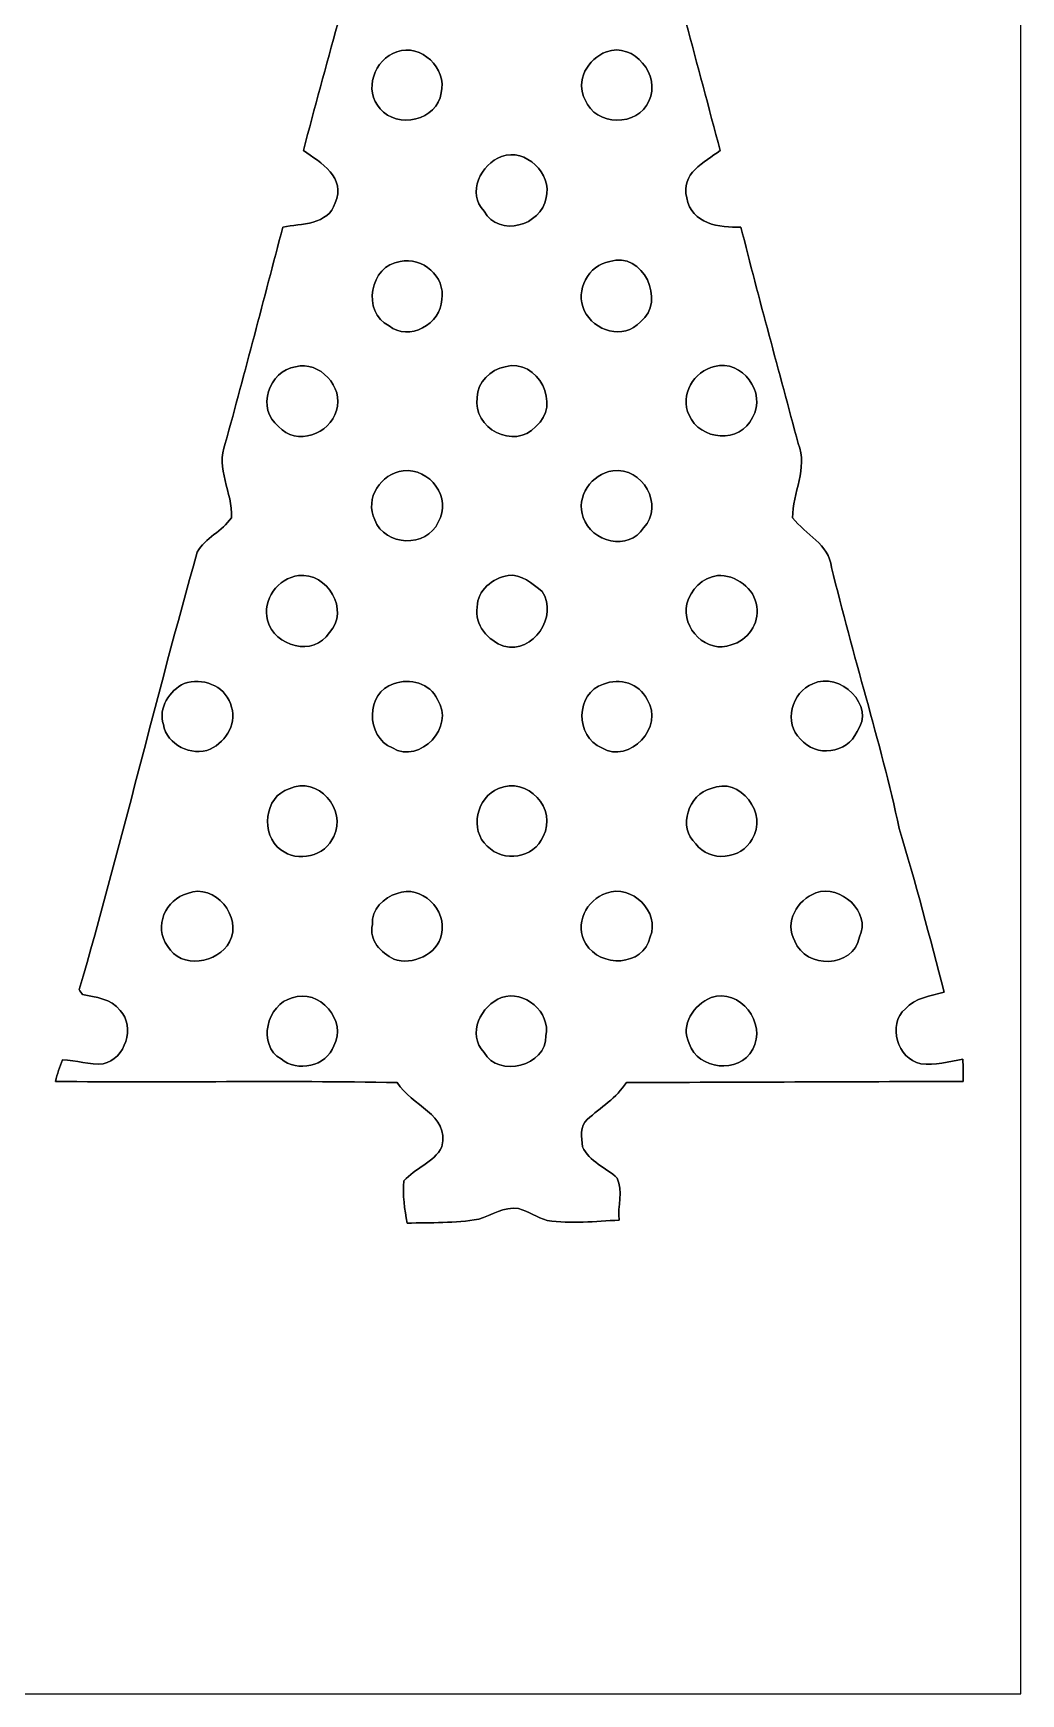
# Model space of a CAD drawing. Header units: centimetres. Extents: x -16.8 to 16.8, y -16.7 to 16.7.
# Drawn here: x 6.13 to 16.77, y -16.67 to 1.23 of the extents above; entities that cross this region are included whole.
import ezdxf

# ---------------------------------------------------------------- set-up
doc = ezdxf.new("R2010")
doc.units = ezdxf.units.CM
doc.header["$MEASUREMENT"] = 0
doc.layers.add('Layer 1', color=7, linetype='Continuous')

msp = doc.modelspace()

# ---------------------------------------------------------------- linework, layer by layer
at = {"layer": 'Layer 1', "color": 7}
for points, knots in [([(-16.77458, 16.66875), (-16.77458, 16.66875), (16.77458, 16.66875), (16.77458, 16.66875), (16.77458, 16.66875), (16.77458, 16.66875), (16.77458, -16.66875), (16.77458, -16.66875), (16.77458, -16.66875), (16.77458, -16.66875), (-16.77458, -16.66875), (-16.77458, -16.66875), (-16.77458, -16.66875), (-16.77458, -16.66875), (-16.77458, 16.66875), (-16.77458, 16.66875), (-16.77458, 16.66875), (-16.77458, 16.66875), (-16.77458, 16.66875), (-16.77458, 16.66875)], [0, 0, 0, 0, 0.16666667, 0.16666667, 0.16666667, 0.16666667, 0.33333333, 0.33333333, 0.33333333, 0.33333333, 0.5, 0.5, 0.5, 0.5, 0.66666667, 0.66666667, 0.66666667, 0.66666667, 1, 1, 1, 1]), ([(10.87332, 6.83119), (10.71104, 6.25722), (10.52124, 5.68466), (10.48914, 5.08529), (10.48914, 5.08529), (10.18857, 4.53037), (10.12155, 3.88938), (9.92364, 3.296), (9.92364, 3.296), (10.04782, 3.28789), (10.17058, 3.28648), (10.29511, 3.26672), (10.29511, 3.26672), (10.52689, 3.19723), (10.62672, 2.85362), (10.43481, 2.68817), (10.43481, 2.68817), (10.26477, 2.44263), (9.97267, 2.62326), (9.76595, 2.71039), (9.76595, 2.71039), (9.54899, 1.78858), (9.27947, 0.88089), (9.04275, -0.03563), (9.04275, -0.03563), (9.23043, -0.16475), (9.50595, -0.32561), (9.38459, -0.60043), (9.38459, -0.60043), (9.31122, -0.83749), (9.01524, -0.82409), (8.82086, -0.85972), (8.82086, -0.85972), (8.61519, -1.63795), (8.4141, -2.41723), (8.19997, -3.19299), (8.19997, -3.19299), (8.0899, -3.45969), (8.28393, -3.72145), (8.26558, -3.99274), (8.26558, -3.99274), (8.16892, -4.13985), (7.98407, -4.20829), (7.89799, -4.36316), (7.89799, -4.36316), (7.45384, -5.92984), (7.07813, -7.51487), (6.62658, -9.07944), (6.62658, -9.07944), (6.63469, -9.09214), (6.65127, -9.11825), (6.65974, -9.1313), (6.65974, -9.1313), (6.80402, -9.1627), (6.96877, -9.17399), (7.06543, -9.3031), (7.06543, -9.3031), (7.23829, -9.48055), (7.12011, -9.82416), (6.88552, -9.87954), (6.88552, -9.87954), (6.73735, -9.89224), (6.59271, -9.83791), (6.44454, -9.83721), (6.44454, -9.83721), (6.4135, -9.91164), (6.38881, -9.98855), (6.36976, -10.06792), (6.36976, -10.06792), (7.59777, -10.08274), (8.82579, -10.05699), (10.05381, -10.08133), (10.05381, -10.08133), (10.19951, -10.32933), (10.62179, -10.42211), (10.5343, -10.77277), (10.5343, -10.77277), (10.44681, -10.94775), (10.24431, -11.00032), (10.12507, -11.14143), (10.12507, -11.14143), (10.1092, -11.29277), (10.13495, -11.44658), (10.15929, -11.59616), (10.15929, -11.59616), (10.41647, -11.58804), (10.67682, -11.59969), (10.93188, -11.55206), (10.93188, -11.55206), (11.07546, -11.51502), (11.20211, -11.41307), (11.35944, -11.43917), (11.35944, -11.43917), (11.46951, -11.46528), (11.56123, -11.53795), (11.67024, -11.56758), (11.67024, -11.56758), (11.92742, -11.60498), (12.18847, -11.57746), (12.44741, -11.56335), (12.44741, -11.56335), (12.42448, -11.41483), (12.49045, -11.25044), (12.42483, -11.11003), (12.42483, -11.11003), (12.30171, -10.99538), (12.12497, -10.93435), (12.04983, -10.77207), (12.04983, -10.77207), (12.03819, -10.67188), (12.0209, -10.55194), (12.10063, -10.47856), (12.10063, -10.47856), (12.24703, -10.35085), (12.41742, -10.24608), (12.52432, -10.07886), (12.52432, -10.07886), (13.73399, -10.07992), (14.94331, -10.06934), (16.15334, -10.07004), (16.15334, -10.07004), (16.15405, -9.98926), (16.15299, -9.90847), (16.15052, -9.82804), (16.15052, -9.82804), (16.00094, -9.85943), (15.8496, -9.89542), (15.69544, -9.87707), (15.69544, -9.87707), (15.44673, -9.82804), (15.33137, -9.4555), (15.53034, -9.28582), (15.53034, -9.28582), (15.63546, -9.16517), (15.80303, -9.14682), (15.94767, -9.10696), (15.94767, -9.10696), (15.79457, -8.51641), (15.64146, -7.92586), (15.46472, -7.34236), (15.46472, -7.34236), (15.25905, -6.3948), (14.96131, -5.47088), (14.73553, -4.52826), (14.73553, -4.52826), (14.70448, -4.27849), (14.45331, -4.17301), (14.31466, -3.9945), (14.31466, -3.9945), (14.3129, -3.72674), (14.48329, -3.45793), (14.37534, -3.19334), (14.37534, -3.19334), (14.16897, -2.41582), (13.95377, -1.64042), (13.75798, -0.86007), (13.75798, -0.86007), (13.52726, -0.86995), (13.22634, -0.82726), (13.17449, -0.54645), (13.17449, -0.54645), (13.10252, -0.27834), (13.3671, -0.16616), (13.53397, -0.03351), (13.53397, -0.03351), (13.2902, 0.88794), (13.03867, 1.80728), (12.80054, 2.7305), (12.80054, 2.7305), (12.64814, 2.64654), (12.49751, 2.51495), (12.30771, 2.56858), (12.30771, 2.56858), (12.06782, 2.64336), (11.93906, 2.98803), (12.14261, 3.16865), (12.14261, 3.16865), (12.26573, 3.33304), (12.4781, 3.27801), (12.6552, 3.29389), (12.6552, 3.29389), (12.44494, 3.88267), (12.40402, 4.53602), (12.08087, 5.08106), (12.08087, 5.08106), (12.04524, 5.2645), (12.06676, 5.455), (12.02478, 5.63774), (12.02478, 5.63774), (11.86568, 6.32142), (11.64661, 6.98959), (11.48151, 7.67151), (11.48151, 7.67151), (11.42788, 7.86941), (11.39472, 8.08002), (11.26702, 8.24653), (11.26702, 8.24653), (11.09592, 7.78722), (11.00561, 7.3025), (10.87332, 6.83119), (10.87332, 6.83119), (10.87332, 6.83119), (10.87332, 6.83119), (10.87332, 6.83119)], [0, 0, 0, 0, 0.01923077, 0.01923077, 0.01923077, 0.01923077, 0.03846154, 0.03846154, 0.03846154, 0.03846154, 0.05769231, 0.05769231, 0.05769231, 0.05769231, 0.07692308, 0.07692308, 0.07692308, 0.07692308, 0.09615385, 0.09615385, 0.09615385, 0.09615385, 0.11538462, 0.11538462, 0.11538462, 0.11538462, 0.13461538, 0.13461538, 0.13461538, 0.13461538, 0.15384615, 0.15384615, 0.15384615, 0.15384615, 0.17307692, 0.17307692, 0.17307692, 0.17307692, 0.19230769, 0.19230769, 0.19230769, 0.19230769, 0.21153846, 0.21153846, 0.21153846, 0.21153846, 0.23076923, 0.23076923, 0.23076923, 0.23076923, 0.25, 0.25, 0.25, 0.25, 0.26923077, 0.26923077, 0.26923077, 0.26923077, 0.28846154, 0.28846154, 0.28846154, 0.28846154, 0.30769231, 0.30769231, 0.30769231, 0.30769231, 0.32692308, 0.32692308, 0.32692308, 0.32692308, 0.34615385, 0.34615385, 0.34615385, 0.34615385, 0.36538462, 0.36538462, 0.36538462, 0.36538462, 0.38461538, 0.38461538, 0.38461538, 0.38461538, 0.40384615, 0.40384615, 0.40384615, 0.40384615, 0.42307692, 0.42307692, 0.42307692, 0.42307692, 0.44230769, 0.44230769, 0.44230769, 0.44230769, 0.46153846, 0.46153846, 0.46153846, 0.46153846, 0.48076923, 0.48076923, 0.48076923, 0.48076923, 0.5, 0.5, 0.5, 0.5, 0.51923077, 0.51923077, 0.51923077, 0.51923077, 0.53846154, 0.53846154, 0.53846154, 0.53846154, 0.55769231, 0.55769231, 0.55769231, 0.55769231, 0.57692308, 0.57692308, 0.57692308, 0.57692308, 0.59615385, 0.59615385, 0.59615385, 0.59615385, 0.61538462, 0.61538462, 0.61538462, 0.61538462, 0.63461538, 0.63461538, 0.63461538, 0.63461538, 0.65384615, 0.65384615, 0.65384615, 0.65384615, 0.67307692, 0.67307692, 0.67307692, 0.67307692, 0.69230769, 0.69230769, 0.69230769, 0.69230769, 0.71153846, 0.71153846, 0.71153846, 0.71153846, 0.73076923, 0.73076923, 0.73076923, 0.73076923, 0.75, 0.75, 0.75, 0.75, 0.76923077, 0.76923077, 0.76923077, 0.76923077, 0.78846154, 0.78846154, 0.78846154, 0.78846154, 0.80769231, 0.80769231, 0.80769231, 0.80769231, 0.82692308, 0.82692308, 0.82692308, 0.82692308, 0.84615385, 0.84615385, 0.84615385, 0.84615385, 0.86538462, 0.86538462, 0.86538462, 0.86538462, 0.88461538, 0.88461538, 0.88461538, 0.88461538, 0.90384615, 0.90384615, 0.90384615, 0.90384615, 0.92307692, 0.92307692, 0.92307692, 0.92307692, 0.94230769, 0.94230769, 0.94230769, 0.94230769, 0.96153846, 0.96153846, 0.96153846, 0.96153846, 1, 1, 1, 1]), ([(10.04993, 1.02976), (10.30817, 1.12289), (10.59674, 0.84914), (10.52654, 0.58596), (10.52654, 0.58596), (10.49126, 0.29104), (10.04958, 0.19156), (9.87037, 0.41593), (9.87037, 0.41593), (9.68516, 0.6096), (9.80793, 0.95215), (10.04993, 1.02976)], [0, 0, 0, 0, 0.25, 0.25, 0.25, 0.25, 0.5, 0.5, 0.5, 0.5, 1, 1, 1, 1]), ([(12.30771, 1.02976), (12.60722, 1.13594), (12.89791, 0.77541), (12.76703, 0.49848), (12.76703, 0.49848), (12.65061, 0.21802), (12.18953, 0.22648), (12.08017, 0.50976), (12.08017, 0.50976), (11.96587, 0.71579), (12.10945, 0.95532), (12.30771, 1.02976)], [0, 0, 0, 0, 0.25, 0.25, 0.25, 0.25, 0.5, 0.5, 0.5, 0.5, 1, 1, 1, 1]), ([(11.17882, -0.09913), (11.44023, -0.00529), (11.72351, -0.28258), (11.65966, -0.5461), (11.65966, -0.5461), (11.60568, -0.84314), (11.15201, -0.97896), (10.98973, -0.68792), (10.98973, -0.68792), (10.79747, -0.49671), (10.95869, -0.17709), (11.17882, -0.09913)], [0, 0, 0, 0, 0.25, 0.25, 0.25, 0.25, 0.5, 0.5, 0.5, 0.5, 1, 1, 1, 1]), ([(10.08556, -1.23261), (10.32157, -1.1751), (10.57804, -1.39594), (10.53253, -1.64183), (10.53253, -1.64183), (10.53324, -1.89936), (10.17341, -2.10185), (9.96597, -1.92264), (9.96597, -1.92264), (9.66682, -1.78329), (9.75748, -1.26718), (10.08556, -1.23261)], [0, 0, 0, 0, 0.25, 0.25, 0.25, 0.25, 0.5, 0.5, 0.5, 0.5, 1, 1, 1, 1]), ([(12.34405, -1.23049), (12.7, -1.11372), (12.95859, -1.66299), (12.6746, -1.8796), (12.6746, -1.8796), (12.49574, -2.08139), (12.16977, -1.98155), (12.06959, -1.7586), (12.06959, -1.7586), (11.96799, -1.54411), (12.11474, -1.26718), (12.34405, -1.23049)], [0, 0, 0, 0, 0.25, 0.25, 0.25, 0.25, 0.5, 0.5, 0.5, 0.5, 1, 1, 1, 1]), ([(8.95773, -2.36467), (9.21632, -2.29694), (9.48161, -2.58516), (9.398, -2.83598), (9.398, -2.83598), (9.33097, -3.09033), (8.96479, -3.22756), (8.77499, -3.00814), (8.77499, -3.00814), (8.52981, -2.82399), (8.66846, -2.40806), (8.95773, -2.36467)], [0, 0, 0, 0, 0.25, 0.25, 0.25, 0.25, 0.5, 0.5, 0.5, 0.5, 1, 1, 1, 1]), ([(11.21551, -2.36467), (11.57287, -2.26695), (11.83005, -2.78518), (11.54571, -3.00849), (11.54571, -3.00849), (11.32064, -3.26884), (10.85532, -3.02472), (10.91671, -2.69699), (10.91671, -2.69699), (10.91353, -2.53153), (11.06205, -2.39748), (11.21551, -2.36467)], [0, 0, 0, 0, 0.25, 0.25, 0.25, 0.25, 0.5, 0.5, 0.5, 0.5, 1, 1, 1, 1]), ([(13.47258, -2.36291), (13.77244, -2.28141), (14.03844, -2.64795), (13.88251, -2.91077), (13.88251, -2.91077), (13.75763, -3.19934), (13.31066, -3.15948), (13.19918, -2.88678), (13.19918, -2.88678), (13.09546, -2.67335), (13.25351, -2.40877), (13.47258, -2.36291)], [0, 0, 0, 0, 0.25, 0.25, 0.25, 0.25, 0.5, 0.5, 0.5, 0.5, 1, 1, 1, 1]), ([(10.11908, -3.48827), (10.40271, -3.44946), (10.6486, -3.78213), (10.49584, -4.03966), (10.49584, -4.03966), (10.3699, -4.324), (9.92187, -4.30001), (9.81075, -4.01708), (9.81075, -4.01708), (9.69998, -3.78178), (9.87672, -3.51614), (10.11908, -3.48827)], [0, 0, 0, 0, 0.25, 0.25, 0.25, 0.25, 0.5, 0.5, 0.5, 0.5, 1, 1, 1, 1]), ([(12.37686, -3.48756), (12.69471, -3.43994), (12.93636, -3.86115), (12.70952, -4.10175), (12.70952, -4.10175), (12.55254, -4.35645), (12.14049, -4.25556), (12.059, -3.99027), (12.059, -3.99027), (11.97363, -3.76802), (12.15178, -3.51578), (12.37686, -3.48756)], [0, 0, 0, 0, 0.25, 0.25, 0.25, 0.25, 0.5, 0.5, 0.5, 0.5, 1, 1, 1, 1]), ([(8.99019, -4.61645), (9.29816, -4.578), (9.54793, -4.99392), (9.32286, -5.23064), (9.32286, -5.23064), (9.15458, -5.49945), (8.73019, -5.38198), (8.65611, -5.09834), (8.65611, -5.09834), (8.59578, -4.87786), (8.76617, -4.64291), (8.99019, -4.61645)], [0, 0, 0, 0, 0.25, 0.25, 0.25, 0.25, 0.5, 0.5, 0.5, 0.5, 1, 1, 1, 1]), ([(11.24832, -4.61574), (11.3919, -4.59281), (11.51043, -4.70853), (11.61697, -4.78719), (11.61697, -4.78719), (11.78807, -5.05989), (11.52278, -5.45747), (11.20387, -5.37774), (11.20387, -5.37774), (11.03418, -5.31918), (10.87931, -5.14844), (10.91636, -4.95512), (10.91636, -4.95512), (10.91247, -4.77485), (11.08392, -4.64397), (11.24832, -4.61574)], [0, 0, 0, 0, 0.2, 0.2, 0.2, 0.2, 0.4, 0.4, 0.4, 0.4, 0.6, 0.6, 0.6, 0.6, 1, 1, 1, 1]), ([(13.50574, -4.61504), (13.69483, -4.6041), (13.91003, -4.75333), (13.92837, -4.95124), (13.92837, -4.95124), (13.96047, -5.13292), (13.82889, -5.31636), (13.65462, -5.36399), (13.65462, -5.36399), (13.39321, -5.46664), (13.11346, -5.18195), (13.17413, -4.9216), (13.17413, -4.9216), (13.2147, -4.77026), (13.34594, -4.63585), (13.50574, -4.61504)], [0, 0, 0, 0, 0.2, 0.2, 0.2, 0.2, 0.4, 0.4, 0.4, 0.4, 0.6, 0.6, 0.6, 0.6, 1, 1, 1, 1]), ([(7.75758, -5.78062), (7.94985, -5.71182), (8.18656, -5.79967), (8.25535, -5.99652), (8.25535, -5.99652), (8.33826, -6.19407), (8.21408, -6.40045), (8.03875, -6.48829), (8.03875, -6.48829), (7.83519, -6.56978), (7.57273, -6.44066), (7.53251, -6.22229), (7.53251, -6.22229), (7.47466, -6.04626), (7.59848, -5.85223), (7.75758, -5.78062)], [0, 0, 0, 0, 0.2, 0.2, 0.2, 0.2, 0.4, 0.4, 0.4, 0.4, 0.6, 0.6, 0.6, 0.6, 1, 1, 1, 1]), ([(10.01501, -5.78203), (10.19175, -5.72064), (10.40659, -5.77427), (10.48808, -5.95171), (10.48808, -5.95171), (10.68035, -6.24417), (10.30111, -6.65021), (10.0009, -6.47453), (10.0009, -6.47453), (9.71338, -6.35282), (9.7095, -5.87516), (10.01501, -5.78203)], [0, 0, 0, 0, 0.25, 0.25, 0.25, 0.25, 0.5, 0.5, 0.5, 0.5, 1, 1, 1, 1]), ([(12.27596, -5.78591), (12.45129, -5.71853), (12.66472, -5.77603), (12.74586, -5.95171), (12.74586, -5.95171), (12.93812, -6.24417), (12.55854, -6.65021), (12.25867, -6.47453), (12.25867, -6.47453), (11.96728, -6.34965), (11.97292, -5.88292), (12.27596, -5.78591)], [0, 0, 0, 0, 0.25, 0.25, 0.25, 0.25, 0.5, 0.5, 0.5, 0.5, 1, 1, 1, 1]), ([(14.53268, -5.78379), (14.82549, -5.6388), (15.21601, -6.02544), (15.00928, -6.29603), (15.00928, -6.29603), (14.90698, -6.54015), (14.56161, -6.57719), (14.40074, -6.37787), (14.40074, -6.37787), (14.21095, -6.21242), (14.30796, -5.86634), (14.53268, -5.78379)], [0, 0, 0, 0, 0.25, 0.25, 0.25, 0.25, 0.5, 0.5, 0.5, 0.5, 1, 1, 1, 1]), ([(8.88965, -6.9155), (9.19692, -6.76804), (9.51689, -7.13987), (9.36872, -7.42703), (9.36872, -7.42703), (9.28088, -7.64399), (8.97819, -7.71349), (8.79898, -7.57096), (8.79898, -7.57096), (8.57779, -7.41327), (8.6166, -6.99452), (8.88965, -6.9155)], [0, 0, 0, 0, 0.25, 0.25, 0.25, 0.25, 0.5, 0.5, 0.5, 0.5, 1, 1, 1, 1]), ([(11.14601, -6.91268), (11.45328, -6.77192), (11.78489, -7.13317), (11.62614, -7.42703), (11.62614, -7.42703), (11.53336, -7.6641), (11.19293, -7.71208), (11.02395, -7.53216), (11.02395, -7.53216), (10.82851, -7.36247), (10.9093, -7.00052), (11.14601, -6.91268)], [0, 0, 0, 0, 0.25, 0.25, 0.25, 0.25, 0.5, 0.5, 0.5, 0.5, 1, 1, 1, 1]), ([(13.43801, -6.91162), (13.75022, -6.77263), (14.05572, -7.19349), (13.87828, -7.45666), (13.87828, -7.45666), (13.76539, -7.67539), (13.4179, -7.71243), (13.27185, -7.50711), (13.27185, -7.50711), (13.07359, -7.33284), (13.19036, -6.96736), (13.43801, -6.91162)], [0, 0, 0, 0, 0.25, 0.25, 0.25, 0.25, 0.5, 0.5, 0.5, 0.5, 1, 1, 1, 1]), ([(7.79427, -8.04157), (8.08778, -7.92515), (8.38941, -8.29486), (8.24653, -8.56403), (8.24653, -8.56403), (8.12165, -8.79898), (7.72125, -8.85931), (7.57943, -8.61272), (7.57943, -8.61272), (7.42139, -8.39964), (7.55932, -8.10472), (7.79427, -8.04157)], [0, 0, 0, 0, 0.25, 0.25, 0.25, 0.25, 0.5, 0.5, 0.5, 0.5, 1, 1, 1, 1]), ([(10.05205, -8.04192), (10.31275, -7.93856), (10.59392, -8.22325), (10.53147, -8.48395), (10.53147, -8.48395), (10.48632, -8.69985), (10.21715, -8.82227), (10.01607, -8.74959), (10.01607, -8.74959), (9.87742, -8.68292), (9.74866, -8.54851), (9.7857, -8.37671), (9.7857, -8.37671), (9.77159, -8.21725), (9.90882, -8.0839), (10.05205, -8.04192)], [0, 0, 0, 0, 0.2, 0.2, 0.2, 0.2, 0.4, 0.4, 0.4, 0.4, 0.6, 0.6, 0.6, 0.6, 1, 1, 1, 1]), ([(12.30877, -8.0391), (12.57935, -7.93644), (12.89297, -8.24442), (12.77973, -8.51076), (12.77973, -8.51076), (12.70811, -8.83532), (12.23821, -8.84449), (12.08793, -8.58485), (12.08793, -8.58485), (11.95564, -8.37847), (12.09216, -8.10719), (12.30877, -8.0391)], [0, 0, 0, 0, 0.25, 0.25, 0.25, 0.25, 0.5, 0.5, 0.5, 0.5, 1, 1, 1, 1]), ([(14.56549, -8.03663), (14.83148, -7.93926), (15.16274, -8.24548), (15.03715, -8.51076), (15.03715, -8.51076), (14.97012, -8.85437), (14.45472, -8.85578), (14.33795, -8.55662), (14.33795, -8.55662), (14.22365, -8.3506), (14.36723, -8.11107), (14.56549, -8.03663)], [0, 0, 0, 0, 0.25, 0.25, 0.25, 0.25, 0.5, 0.5, 0.5, 0.5, 1, 1, 1, 1]), ([(8.92246, -9.16905), (9.20997, -9.05581), (9.52324, -9.41776), (9.36872, -9.68551), (9.36872, -9.68551), (9.2904, -9.90882), (8.97467, -9.97126), (8.80145, -9.82557), (8.80145, -9.82557), (8.5404, -9.6834), (8.64658, -9.22937), (8.92246, -9.16905)], [0, 0, 0, 0, 0.25, 0.25, 0.25, 0.25, 0.5, 0.5, 0.5, 0.5, 1, 1, 1, 1]), ([(11.17882, -9.16552), (11.424, -9.07627), (11.70799, -9.32427), (11.65684, -9.57792), (11.65684, -9.57792), (11.66248, -9.89965), (11.14566, -10.03617), (10.98903, -9.75501), (10.98903, -9.75501), (10.79888, -9.56169), (10.95798, -9.24384), (11.17882, -9.16552)], [0, 0, 0, 0, 0.25, 0.25, 0.25, 0.25, 0.5, 0.5, 0.5, 0.5, 1, 1, 1, 1]), ([(13.4366, -9.16552), (13.74881, -9.05475), (14.0395, -9.44527), (13.88604, -9.7222), (13.88604, -9.7222), (13.73329, -9.99314), (13.29619, -9.94551), (13.19989, -9.65976), (13.19989, -9.65976), (13.1004, -9.45727), (13.25104, -9.23819), (13.4366, -9.16552)], [0, 0, 0, 0, 0.25, 0.25, 0.25, 0.25, 0.5, 0.5, 0.5, 0.5, 1, 1, 1, 1])]:
    msp.add_open_spline(points, degree=3, knots=knots, dxfattribs=at)
at = {"layer": 'Layer 1', "color": 251}
for points, knots in [([(10.87332, 6.83119), (11.00561, 7.3025), (11.09592, 7.78722), (11.26702, 8.24653), (11.26702, 8.24653), (11.39472, 8.08002), (11.42788, 7.86941), (11.48151, 7.67151), (11.48151, 7.67151), (11.64661, 6.98959), (11.86568, 6.32142), (12.02478, 5.63774), (12.02478, 5.63774), (12.06676, 5.455), (12.04524, 5.2645), (12.08087, 5.08106), (12.08087, 5.08106), (12.40402, 4.53602), (12.44494, 3.88267), (12.6552, 3.29389), (12.6552, 3.29389), (12.4781, 3.27801), (12.26573, 3.33304), (12.14261, 3.16865), (12.14261, 3.16865), (11.93906, 2.98803), (12.06782, 2.64336), (12.30771, 2.56858), (12.30771, 2.56858), (12.49751, 2.51495), (12.64814, 2.64654), (12.80054, 2.7305), (12.80054, 2.7305), (13.03867, 1.80728), (13.2902, 0.88794), (13.53397, -0.03351), (13.53397, -0.03351), (13.3671, -0.16616), (13.10252, -0.27834), (13.17449, -0.54645), (13.17449, -0.54645), (13.22634, -0.82726), (13.52726, -0.86995), (13.75798, -0.86007), (13.75798, -0.86007), (13.95377, -1.64042), (14.16897, -2.41582), (14.37534, -3.19334), (14.37534, -3.19334), (14.48329, -3.45793), (14.3129, -3.72674), (14.31466, -3.9945), (14.31466, -3.9945), (14.45331, -4.17301), (14.70448, -4.27849), (14.73553, -4.52826), (14.73553, -4.52826), (14.96131, -5.47088), (15.25905, -6.3948), (15.46472, -7.34236), (15.46472, -7.34236), (15.64146, -7.92586), (15.79457, -8.51641), (15.94767, -9.10696), (15.94767, -9.10696), (15.80303, -9.14682), (15.63546, -9.16517), (15.53034, -9.28582), (15.53034, -9.28582), (15.33137, -9.4555), (15.44673, -9.82804), (15.69544, -9.87707), (15.69544, -9.87707), (15.8496, -9.89542), (16.00094, -9.85943), (16.15052, -9.82804), (16.15052, -9.82804), (16.15299, -9.90847), (16.15405, -9.98926), (16.15334, -10.07004), (16.15334, -10.07004), (14.94331, -10.06934), (13.73399, -10.07992), (12.52432, -10.07886), (12.52432, -10.07886), (12.41742, -10.24608), (12.24703, -10.35085), (12.10063, -10.47856), (12.10063, -10.47856), (12.0209, -10.55194), (12.03819, -10.67188), (12.04983, -10.77207), (12.04983, -10.77207), (12.12497, -10.93435), (12.30171, -10.99538), (12.42483, -11.11003), (12.42483, -11.11003), (12.49045, -11.25044), (12.42448, -11.41483), (12.44741, -11.56335), (12.44741, -11.56335), (12.18847, -11.57746), (11.92742, -11.60498), (11.67024, -11.56758), (11.67024, -11.56758), (11.56123, -11.53795), (11.46951, -11.46528), (11.35944, -11.43917), (11.35944, -11.43917), (11.20211, -11.41307), (11.07546, -11.51502), (10.93188, -11.55206), (10.93188, -11.55206), (10.67682, -11.59969), (10.41647, -11.58804), (10.15929, -11.59616), (10.15929, -11.59616), (10.13495, -11.44658), (10.1092, -11.29277), (10.12507, -11.14143), (10.12507, -11.14143), (10.24431, -11.00032), (10.44681, -10.94775), (10.5343, -10.77277), (10.5343, -10.77277), (10.62179, -10.42211), (10.19951, -10.32933), (10.05381, -10.08133), (10.05381, -10.08133), (8.82579, -10.05699), (7.59777, -10.08274), (6.36976, -10.06792), (6.36976, -10.06792), (6.38881, -9.98855), (6.4135, -9.91164), (6.44454, -9.83721), (6.44454, -9.83721), (6.59271, -9.83791), (6.73735, -9.89224), (6.88552, -9.87954), (6.88552, -9.87954), (7.12011, -9.82416), (7.23829, -9.48055), (7.06543, -9.3031), (7.06543, -9.3031), (6.96877, -9.17399), (6.80402, -9.1627), (6.65974, -9.1313), (6.65974, -9.1313), (6.65127, -9.11825), (6.63469, -9.09214), (6.62658, -9.07944), (6.62658, -9.07944), (7.07813, -7.51487), (7.45384, -5.92984), (7.89799, -4.36316), (7.89799, -4.36316), (7.98407, -4.20829), (8.16892, -4.13985), (8.26558, -3.99274), (8.26558, -3.99274), (8.28393, -3.72145), (8.0899, -3.45969), (8.19997, -3.19299), (8.19997, -3.19299), (8.4141, -2.41723), (8.61519, -1.63795), (8.82086, -0.85972), (8.82086, -0.85972), (9.01524, -0.82409), (9.31122, -0.83749), (9.38459, -0.60043), (9.38459, -0.60043), (9.50595, -0.32561), (9.23043, -0.16475), (9.04275, -0.03563), (9.04275, -0.03563), (9.27947, 0.88089), (9.54899, 1.78858), (9.76595, 2.71039), (9.76595, 2.71039), (9.97267, 2.62326), (10.26477, 2.44263), (10.43481, 2.68817), (10.43481, 2.68817), (10.62672, 2.85362), (10.52689, 3.19723), (10.29511, 3.26672), (10.29511, 3.26672), (10.17058, 3.28648), (10.04782, 3.28789), (9.92364, 3.296), (9.92364, 3.296), (10.12155, 3.88938), (10.18857, 4.53037), (10.48914, 5.08529), (10.48914, 5.08529), (10.52124, 5.68466), (10.71104, 6.25722), (10.87332, 6.83119), (10.87332, 6.83119), (10.87332, 6.83119), (10.87332, 6.83119), (10.87332, 6.83119)], [0, 0, 0, 0, 0.01923077, 0.01923077, 0.01923077, 0.01923077, 0.03846154, 0.03846154, 0.03846154, 0.03846154, 0.05769231, 0.05769231, 0.05769231, 0.05769231, 0.07692308, 0.07692308, 0.07692308, 0.07692308, 0.09615385, 0.09615385, 0.09615385, 0.09615385, 0.11538462, 0.11538462, 0.11538462, 0.11538462, 0.13461538, 0.13461538, 0.13461538, 0.13461538, 0.15384615, 0.15384615, 0.15384615, 0.15384615, 0.17307692, 0.17307692, 0.17307692, 0.17307692, 0.19230769, 0.19230769, 0.19230769, 0.19230769, 0.21153846, 0.21153846, 0.21153846, 0.21153846, 0.23076923, 0.23076923, 0.23076923, 0.23076923, 0.25, 0.25, 0.25, 0.25, 0.26923077, 0.26923077, 0.26923077, 0.26923077, 0.28846154, 0.28846154, 0.28846154, 0.28846154, 0.30769231, 0.30769231, 0.30769231, 0.30769231, 0.32692308, 0.32692308, 0.32692308, 0.32692308, 0.34615385, 0.34615385, 0.34615385, 0.34615385, 0.36538462, 0.36538462, 0.36538462, 0.36538462, 0.38461538, 0.38461538, 0.38461538, 0.38461538, 0.40384615, 0.40384615, 0.40384615, 0.40384615, 0.42307692, 0.42307692, 0.42307692, 0.42307692, 0.44230769, 0.44230769, 0.44230769, 0.44230769, 0.46153846, 0.46153846, 0.46153846, 0.46153846, 0.48076923, 0.48076923, 0.48076923, 0.48076923, 0.5, 0.5, 0.5, 0.5, 0.51923077, 0.51923077, 0.51923077, 0.51923077, 0.53846154, 0.53846154, 0.53846154, 0.53846154, 0.55769231, 0.55769231, 0.55769231, 0.55769231, 0.57692308, 0.57692308, 0.57692308, 0.57692308, 0.59615385, 0.59615385, 0.59615385, 0.59615385, 0.61538462, 0.61538462, 0.61538462, 0.61538462, 0.63461538, 0.63461538, 0.63461538, 0.63461538, 0.65384615, 0.65384615, 0.65384615, 0.65384615, 0.67307692, 0.67307692, 0.67307692, 0.67307692, 0.69230769, 0.69230769, 0.69230769, 0.69230769, 0.71153846, 0.71153846, 0.71153846, 0.71153846, 0.73076923, 0.73076923, 0.73076923, 0.73076923, 0.75, 0.75, 0.75, 0.75, 0.76923077, 0.76923077, 0.76923077, 0.76923077, 0.78846154, 0.78846154, 0.78846154, 0.78846154, 0.80769231, 0.80769231, 0.80769231, 0.80769231, 0.82692308, 0.82692308, 0.82692308, 0.82692308, 0.84615385, 0.84615385, 0.84615385, 0.84615385, 0.86538462, 0.86538462, 0.86538462, 0.86538462, 0.88461538, 0.88461538, 0.88461538, 0.88461538, 0.90384615, 0.90384615, 0.90384615, 0.90384615, 0.92307692, 0.92307692, 0.92307692, 0.92307692, 0.94230769, 0.94230769, 0.94230769, 0.94230769, 0.96153846, 0.96153846, 0.96153846, 0.96153846, 1, 1, 1, 1]), ([(10.04993, 1.02976), (9.80793, 0.95215), (9.68516, 0.6096), (9.87037, 0.41593), (9.87037, 0.41593), (10.04958, 0.19156), (10.49126, 0.29104), (10.52654, 0.58596), (10.52654, 0.58596), (10.59674, 0.84914), (10.30817, 1.12289), (10.04993, 1.02976), (10.04993, 1.02976), (10.04993, 1.02976), (10.04993, 1.02976), (10.04993, 1.02976)], [0, 0, 0, 0, 0.2, 0.2, 0.2, 0.2, 0.4, 0.4, 0.4, 0.4, 0.6, 0.6, 0.6, 0.6, 1, 1, 1, 1]), ([(12.30771, 1.02976), (12.10945, 0.95532), (11.96587, 0.71579), (12.08017, 0.50976), (12.08017, 0.50976), (12.18953, 0.22648), (12.65061, 0.21802), (12.76703, 0.49848), (12.76703, 0.49848), (12.89791, 0.77541), (12.60722, 1.13594), (12.30771, 1.02976), (12.30771, 1.02976), (12.30771, 1.02976), (12.30771, 1.02976), (12.30771, 1.02976)], [0, 0, 0, 0, 0.2, 0.2, 0.2, 0.2, 0.4, 0.4, 0.4, 0.4, 0.6, 0.6, 0.6, 0.6, 1, 1, 1, 1]), ([(11.17882, -0.09913), (10.95869, -0.17709), (10.79747, -0.49671), (10.98973, -0.68792), (10.98973, -0.68792), (11.15201, -0.97896), (11.60568, -0.84314), (11.65966, -0.5461), (11.65966, -0.5461), (11.72351, -0.28258), (11.44023, -0.00529), (11.17882, -0.09913), (11.17882, -0.09913), (11.17882, -0.09913), (11.17882, -0.09913), (11.17882, -0.09913)], [0, 0, 0, 0, 0.2, 0.2, 0.2, 0.2, 0.4, 0.4, 0.4, 0.4, 0.6, 0.6, 0.6, 0.6, 1, 1, 1, 1]), ([(10.08556, -1.23261), (9.75748, -1.26718), (9.66682, -1.78329), (9.96597, -1.92264), (9.96597, -1.92264), (10.17341, -2.10185), (10.53324, -1.89936), (10.53253, -1.64183), (10.53253, -1.64183), (10.57804, -1.39594), (10.32157, -1.1751), (10.08556, -1.23261), (10.08556, -1.23261), (10.08556, -1.23261), (10.08556, -1.23261), (10.08556, -1.23261)], [0, 0, 0, 0, 0.2, 0.2, 0.2, 0.2, 0.4, 0.4, 0.4, 0.4, 0.6, 0.6, 0.6, 0.6, 1, 1, 1, 1]), ([(12.34405, -1.23049), (12.11474, -1.26718), (11.96799, -1.54411), (12.06959, -1.7586), (12.06959, -1.7586), (12.16977, -1.98155), (12.49574, -2.08139), (12.6746, -1.8796), (12.6746, -1.8796), (12.95859, -1.66299), (12.7, -1.11372), (12.34405, -1.23049), (12.34405, -1.23049), (12.34405, -1.23049), (12.34405, -1.23049), (12.34405, -1.23049)], [0, 0, 0, 0, 0.2, 0.2, 0.2, 0.2, 0.4, 0.4, 0.4, 0.4, 0.6, 0.6, 0.6, 0.6, 1, 1, 1, 1]), ([(8.95773, -2.36467), (8.66846, -2.40806), (8.52981, -2.82399), (8.77499, -3.00814), (8.77499, -3.00814), (8.96479, -3.22756), (9.33097, -3.09033), (9.398, -2.83598), (9.398, -2.83598), (9.48161, -2.58516), (9.21632, -2.29694), (8.95773, -2.36467), (8.95773, -2.36467), (8.95773, -2.36467), (8.95773, -2.36467), (8.95773, -2.36467)], [0, 0, 0, 0, 0.2, 0.2, 0.2, 0.2, 0.4, 0.4, 0.4, 0.4, 0.6, 0.6, 0.6, 0.6, 1, 1, 1, 1]), ([(11.21551, -2.36467), (11.06205, -2.39748), (10.91353, -2.53153), (10.91671, -2.69699), (10.91671, -2.69699), (10.85532, -3.02472), (11.32064, -3.26884), (11.54571, -3.00849), (11.54571, -3.00849), (11.83005, -2.78518), (11.57287, -2.26695), (11.21551, -2.36467), (11.21551, -2.36467), (11.21551, -2.36467), (11.21551, -2.36467), (11.21551, -2.36467)], [0, 0, 0, 0, 0.2, 0.2, 0.2, 0.2, 0.4, 0.4, 0.4, 0.4, 0.6, 0.6, 0.6, 0.6, 1, 1, 1, 1]), ([(13.47258, -2.36291), (13.25351, -2.40877), (13.09546, -2.67335), (13.19918, -2.88678), (13.19918, -2.88678), (13.31066, -3.15948), (13.75763, -3.19934), (13.88251, -2.91077), (13.88251, -2.91077), (14.03844, -2.64795), (13.77244, -2.28141), (13.47258, -2.36291), (13.47258, -2.36291), (13.47258, -2.36291), (13.47258, -2.36291), (13.47258, -2.36291)], [0, 0, 0, 0, 0.2, 0.2, 0.2, 0.2, 0.4, 0.4, 0.4, 0.4, 0.6, 0.6, 0.6, 0.6, 1, 1, 1, 1]), ([(10.11908, -3.48827), (9.87672, -3.51614), (9.69998, -3.78178), (9.81075, -4.01708), (9.81075, -4.01708), (9.92187, -4.30001), (10.3699, -4.324), (10.49584, -4.03966), (10.49584, -4.03966), (10.6486, -3.78213), (10.40271, -3.44946), (10.11908, -3.48827), (10.11908, -3.48827), (10.11908, -3.48827), (10.11908, -3.48827), (10.11908, -3.48827)], [0, 0, 0, 0, 0.2, 0.2, 0.2, 0.2, 0.4, 0.4, 0.4, 0.4, 0.6, 0.6, 0.6, 0.6, 1, 1, 1, 1]), ([(12.37686, -3.48756), (12.15178, -3.51578), (11.97363, -3.76802), (12.059, -3.99027), (12.059, -3.99027), (12.14049, -4.25556), (12.55254, -4.35645), (12.70952, -4.10175), (12.70952, -4.10175), (12.93636, -3.86115), (12.69471, -3.43994), (12.37686, -3.48756), (12.37686, -3.48756), (12.37686, -3.48756), (12.37686, -3.48756), (12.37686, -3.48756)], [0, 0, 0, 0, 0.2, 0.2, 0.2, 0.2, 0.4, 0.4, 0.4, 0.4, 0.6, 0.6, 0.6, 0.6, 1, 1, 1, 1]), ([(8.99019, -4.61645), (8.76617, -4.64291), (8.59578, -4.87786), (8.65611, -5.09834), (8.65611, -5.09834), (8.73019, -5.38198), (9.15458, -5.49945), (9.32286, -5.23064), (9.32286, -5.23064), (9.54793, -4.99392), (9.29816, -4.578), (8.99019, -4.61645), (8.99019, -4.61645), (8.99019, -4.61645), (8.99019, -4.61645), (8.99019, -4.61645)], [0, 0, 0, 0, 0.2, 0.2, 0.2, 0.2, 0.4, 0.4, 0.4, 0.4, 0.6, 0.6, 0.6, 0.6, 1, 1, 1, 1]), ([(11.24832, -4.61574), (11.08392, -4.64397), (10.91247, -4.77485), (10.91636, -4.95512), (10.91636, -4.95512), (10.87931, -5.14844), (11.03418, -5.31918), (11.20387, -5.37774), (11.20387, -5.37774), (11.52278, -5.45747), (11.78807, -5.05989), (11.61697, -4.78719), (11.61697, -4.78719), (11.51043, -4.70853), (11.3919, -4.59281), (11.24832, -4.61574), (11.24832, -4.61574), (11.24832, -4.61574), (11.24832, -4.61574), (11.24832, -4.61574)], [0, 0, 0, 0, 0.16666667, 0.16666667, 0.16666667, 0.16666667, 0.33333333, 0.33333333, 0.33333333, 0.33333333, 0.5, 0.5, 0.5, 0.5, 0.66666667, 0.66666667, 0.66666667, 0.66666667, 1, 1, 1, 1]), ([(13.50574, -4.61504), (13.34594, -4.63585), (13.2147, -4.77026), (13.17413, -4.9216), (13.17413, -4.9216), (13.11346, -5.18195), (13.39321, -5.46664), (13.65462, -5.36399), (13.65462, -5.36399), (13.82889, -5.31636), (13.96047, -5.13292), (13.92837, -4.95124), (13.92837, -4.95124), (13.91003, -4.75333), (13.69483, -4.6041), (13.50574, -4.61504), (13.50574, -4.61504), (13.50574, -4.61504), (13.50574, -4.61504), (13.50574, -4.61504)], [0, 0, 0, 0, 0.16666667, 0.16666667, 0.16666667, 0.16666667, 0.33333333, 0.33333333, 0.33333333, 0.33333333, 0.5, 0.5, 0.5, 0.5, 0.66666667, 0.66666667, 0.66666667, 0.66666667, 1, 1, 1, 1]), ([(7.75758, -5.78062), (7.59848, -5.85223), (7.47466, -6.04626), (7.53251, -6.22229), (7.53251, -6.22229), (7.57273, -6.44066), (7.83519, -6.56978), (8.03875, -6.48829), (8.03875, -6.48829), (8.21408, -6.40045), (8.33826, -6.19407), (8.25535, -5.99652), (8.25535, -5.99652), (8.18656, -5.79967), (7.94985, -5.71182), (7.75758, -5.78062), (7.75758, -5.78062), (7.75758, -5.78062), (7.75758, -5.78062), (7.75758, -5.78062)], [0, 0, 0, 0, 0.16666667, 0.16666667, 0.16666667, 0.16666667, 0.33333333, 0.33333333, 0.33333333, 0.33333333, 0.5, 0.5, 0.5, 0.5, 0.66666667, 0.66666667, 0.66666667, 0.66666667, 1, 1, 1, 1]), ([(10.01501, -5.78203), (9.7095, -5.87516), (9.71338, -6.35282), (10.0009, -6.47453), (10.0009, -6.47453), (10.30111, -6.65021), (10.68035, -6.24417), (10.48808, -5.95171), (10.48808, -5.95171), (10.40659, -5.77427), (10.19175, -5.72064), (10.01501, -5.78203), (10.01501, -5.78203), (10.01501, -5.78203), (10.01501, -5.78203), (10.01501, -5.78203)], [0, 0, 0, 0, 0.2, 0.2, 0.2, 0.2, 0.4, 0.4, 0.4, 0.4, 0.6, 0.6, 0.6, 0.6, 1, 1, 1, 1]), ([(12.27596, -5.78591), (11.97292, -5.88292), (11.96728, -6.34965), (12.25867, -6.47453), (12.25867, -6.47453), (12.55854, -6.65021), (12.93812, -6.24417), (12.74586, -5.95171), (12.74586, -5.95171), (12.66472, -5.77603), (12.45129, -5.71853), (12.27596, -5.78591), (12.27596, -5.78591), (12.27596, -5.78591), (12.27596, -5.78591), (12.27596, -5.78591)], [0, 0, 0, 0, 0.2, 0.2, 0.2, 0.2, 0.4, 0.4, 0.4, 0.4, 0.6, 0.6, 0.6, 0.6, 1, 1, 1, 1]), ([(14.53268, -5.78379), (14.30796, -5.86634), (14.21095, -6.21242), (14.40074, -6.37787), (14.40074, -6.37787), (14.56161, -6.57719), (14.90698, -6.54015), (15.00928, -6.29603), (15.00928, -6.29603), (15.21601, -6.02544), (14.82549, -5.6388), (14.53268, -5.78379), (14.53268, -5.78379), (14.53268, -5.78379), (14.53268, -5.78379), (14.53268, -5.78379)], [0, 0, 0, 0, 0.2, 0.2, 0.2, 0.2, 0.4, 0.4, 0.4, 0.4, 0.6, 0.6, 0.6, 0.6, 1, 1, 1, 1]), ([(8.88965, -6.9155), (8.6166, -6.99452), (8.57779, -7.41327), (8.79898, -7.57096), (8.79898, -7.57096), (8.97819, -7.71349), (9.28088, -7.64399), (9.36872, -7.42703), (9.36872, -7.42703), (9.51689, -7.13987), (9.19692, -6.76804), (8.88965, -6.9155), (8.88965, -6.9155), (8.88965, -6.9155), (8.88965, -6.9155), (8.88965, -6.9155)], [0, 0, 0, 0, 0.2, 0.2, 0.2, 0.2, 0.4, 0.4, 0.4, 0.4, 0.6, 0.6, 0.6, 0.6, 1, 1, 1, 1]), ([(11.14601, -6.91268), (10.9093, -7.00052), (10.82851, -7.36247), (11.02395, -7.53216), (11.02395, -7.53216), (11.19293, -7.71208), (11.53336, -7.6641), (11.62614, -7.42703), (11.62614, -7.42703), (11.78489, -7.13317), (11.45328, -6.77192), (11.14601, -6.91268), (11.14601, -6.91268), (11.14601, -6.91268), (11.14601, -6.91268), (11.14601, -6.91268)], [0, 0, 0, 0, 0.2, 0.2, 0.2, 0.2, 0.4, 0.4, 0.4, 0.4, 0.6, 0.6, 0.6, 0.6, 1, 1, 1, 1]), ([(13.43801, -6.91162), (13.19036, -6.96736), (13.07359, -7.33284), (13.27185, -7.50711), (13.27185, -7.50711), (13.4179, -7.71243), (13.76539, -7.67539), (13.87828, -7.45666), (13.87828, -7.45666), (14.05572, -7.19349), (13.75022, -6.77263), (13.43801, -6.91162), (13.43801, -6.91162), (13.43801, -6.91162), (13.43801, -6.91162), (13.43801, -6.91162)], [0, 0, 0, 0, 0.2, 0.2, 0.2, 0.2, 0.4, 0.4, 0.4, 0.4, 0.6, 0.6, 0.6, 0.6, 1, 1, 1, 1]), ([(7.79427, -8.04157), (7.55932, -8.10472), (7.42139, -8.39964), (7.57943, -8.61272), (7.57943, -8.61272), (7.72125, -8.85931), (8.12165, -8.79898), (8.24653, -8.56403), (8.24653, -8.56403), (8.38941, -8.29486), (8.08778, -7.92515), (7.79427, -8.04157), (7.79427, -8.04157), (7.79427, -8.04157), (7.79427, -8.04157), (7.79427, -8.04157)], [0, 0, 0, 0, 0.2, 0.2, 0.2, 0.2, 0.4, 0.4, 0.4, 0.4, 0.6, 0.6, 0.6, 0.6, 1, 1, 1, 1]), ([(10.05205, -8.04192), (9.90882, -8.0839), (9.77159, -8.21725), (9.7857, -8.37671), (9.7857, -8.37671), (9.74866, -8.54851), (9.87742, -8.68292), (10.01607, -8.74959), (10.01607, -8.74959), (10.21715, -8.82227), (10.48632, -8.69985), (10.53147, -8.48395), (10.53147, -8.48395), (10.59392, -8.22325), (10.31275, -7.93856), (10.05205, -8.04192), (10.05205, -8.04192), (10.05205, -8.04192), (10.05205, -8.04192), (10.05205, -8.04192)], [0, 0, 0, 0, 0.16666667, 0.16666667, 0.16666667, 0.16666667, 0.33333333, 0.33333333, 0.33333333, 0.33333333, 0.5, 0.5, 0.5, 0.5, 0.66666667, 0.66666667, 0.66666667, 0.66666667, 1, 1, 1, 1]), ([(12.30877, -8.0391), (12.09216, -8.10719), (11.95564, -8.37847), (12.08793, -8.58485), (12.08793, -8.58485), (12.23821, -8.84449), (12.70811, -8.83532), (12.77973, -8.51076), (12.77973, -8.51076), (12.89297, -8.24442), (12.57935, -7.93644), (12.30877, -8.0391), (12.30877, -8.0391), (12.30877, -8.0391), (12.30877, -8.0391), (12.30877, -8.0391)], [0, 0, 0, 0, 0.2, 0.2, 0.2, 0.2, 0.4, 0.4, 0.4, 0.4, 0.6, 0.6, 0.6, 0.6, 1, 1, 1, 1]), ([(14.56549, -8.03663), (14.36723, -8.11107), (14.22365, -8.3506), (14.33795, -8.55662), (14.33795, -8.55662), (14.45472, -8.85578), (14.97012, -8.85437), (15.03715, -8.51076), (15.03715, -8.51076), (15.16274, -8.24548), (14.83148, -7.93926), (14.56549, -8.03663), (14.56549, -8.03663), (14.56549, -8.03663), (14.56549, -8.03663), (14.56549, -8.03663)], [0, 0, 0, 0, 0.2, 0.2, 0.2, 0.2, 0.4, 0.4, 0.4, 0.4, 0.6, 0.6, 0.6, 0.6, 1, 1, 1, 1]), ([(8.92246, -9.16905), (8.64658, -9.22937), (8.5404, -9.6834), (8.80145, -9.82557), (8.80145, -9.82557), (8.97467, -9.97126), (9.2904, -9.90882), (9.36872, -9.68551), (9.36872, -9.68551), (9.52324, -9.41776), (9.20997, -9.05581), (8.92246, -9.16905), (8.92246, -9.16905), (8.92246, -9.16905), (8.92246, -9.16905), (8.92246, -9.16905)], [0, 0, 0, 0, 0.2, 0.2, 0.2, 0.2, 0.4, 0.4, 0.4, 0.4, 0.6, 0.6, 0.6, 0.6, 1, 1, 1, 1]), ([(11.17882, -9.16552), (10.95798, -9.24384), (10.79888, -9.56169), (10.98903, -9.75501), (10.98903, -9.75501), (11.14566, -10.03617), (11.66248, -9.89965), (11.65684, -9.57792), (11.65684, -9.57792), (11.70799, -9.32427), (11.424, -9.07627), (11.17882, -9.16552), (11.17882, -9.16552), (11.17882, -9.16552), (11.17882, -9.16552), (11.17882, -9.16552)], [0, 0, 0, 0, 0.2, 0.2, 0.2, 0.2, 0.4, 0.4, 0.4, 0.4, 0.6, 0.6, 0.6, 0.6, 1, 1, 1, 1]), ([(13.4366, -9.16552), (13.25104, -9.23819), (13.1004, -9.45727), (13.19989, -9.65976), (13.19989, -9.65976), (13.29619, -9.94551), (13.73329, -9.99314), (13.88604, -9.7222), (13.88604, -9.7222), (14.0395, -9.44527), (13.74881, -9.05475), (13.4366, -9.16552)], [0, 0, 0, 0, 0.25, 0.25, 0.25, 0.25, 0.5, 0.5, 0.5, 0.5, 1, 1, 1, 1])]:
    msp.add_open_spline(points, degree=3, knots=knots, dxfattribs=at)

doc.saveas('drawing.dxf')
